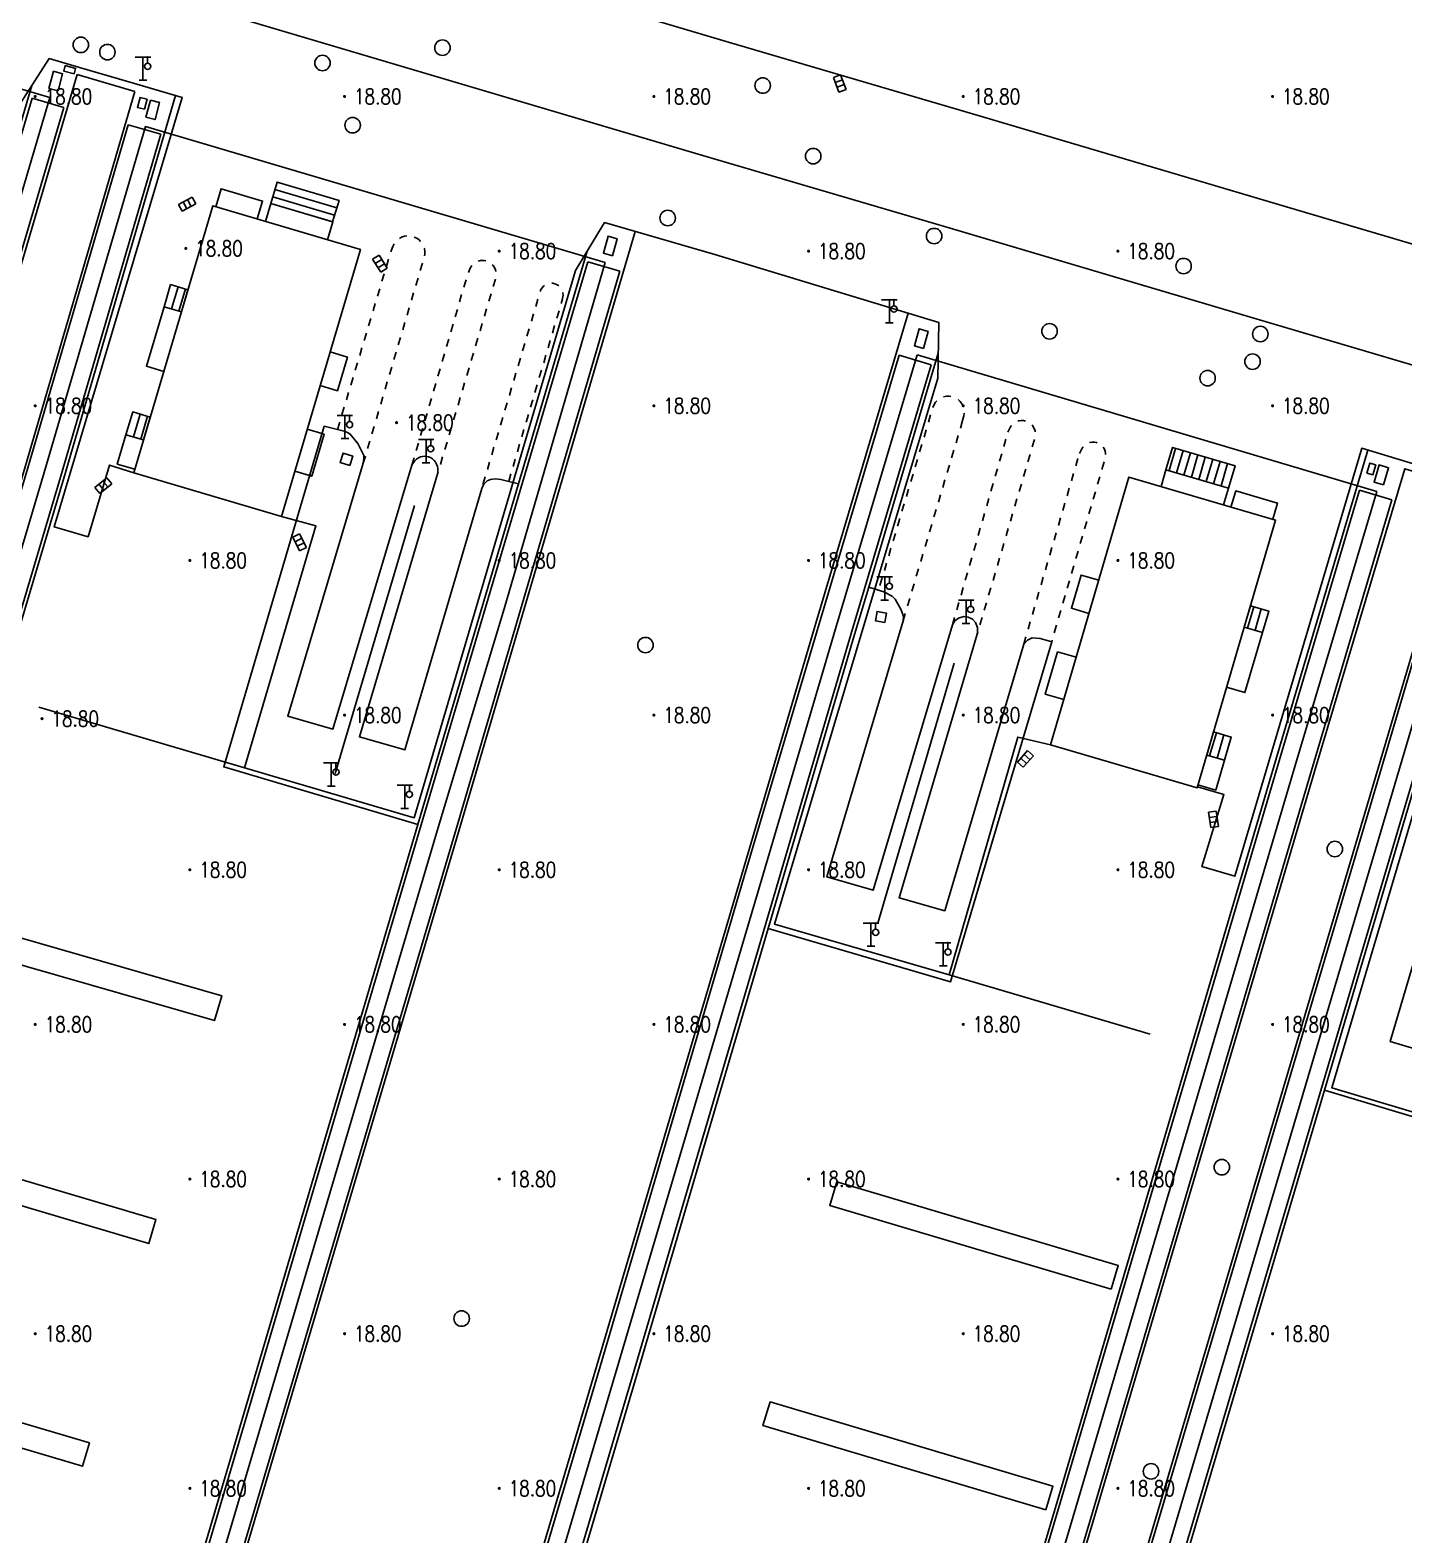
# Model space of a CAD drawing. Extents: x 404846 to 408477, y 3390929 to 3392894.
# Drawn here: x 407141 to 407229.8, y 3391771.4 to 3391868.7 of the extents above; entities that cross this region are included whole.
import ezdxf
from ezdxf.enums import TextEntityAlignment as Align

# ---------------------------------------------------------------- set-up
doc = ezdxf.new("R2010")
doc.units = 0
doc.header["$LTSCALE"] = 0.5
doc.header["$PDSIZE"] = 0.2
doc.linetypes.add('X6', pattern=[2, 1, -1])
doc.layers.get('0').update_dxf_attribs({"linetype": 'CONTINUOUS'})
for name, color, linetype in [('3221', 6, 'CONTINUOUS'), ('DLSS', 4, 'CONTINUOUS'), ('DMTZ', 3, 'CONTINUOUS'), ('FZTZ', 7, 'CONTINUOUS'), ('GCD', 1, 'CONTINUOUS'), ('GXYZ', 2, 'CONTINUOUS'), ('JMD', 6, 'CONTINUOUS'), ('ZBTZ', 3, 'CONTINUOUS')]:
    doc.layers.add(name, color=color, linetype=linetype)
doc.layers.add('ASSIST', color=7, linetype='CONTINUOUS', plot=False)
doc.styles.add('HZ', font='rs.shx', dxfattribs={"width": 0.8, "bigfont": 'hztxt.shx'})
doc.linetypes.add('10422', pattern='A,0.75,[150,AAA.SHX,S=0.5,R=0,X=0,Y=0.5],1.5,[177,AAA.SHX,S=1,R=0,X=0,Y=0.4],0.75', length=3)
doc.linetypes.add('1161', pattern='A,0,[149,AAA.SHX,S=0.15,R=0,X=0,Y=0],-1.6', length=1.6)
doc.linetypes.add('447', pattern='A,8,-1,[148,AAA.SHX,S=1,R=0,X=0,Y=0],-1', length=10)

# ---------------------------------------------------------------- blocks, each defined once
blk = doc.blocks.new('gc063')
for p, q in [((-1, 3), (1, 3)), ((0, 0), (0, 3)), ((0.6, 3), (0.6, 2.2)), ((-0.5, 0), (0.5, 0))]:
    blk.add_line(p, q)
blk.add_circle((0.6, 1.8), 0.4)
blk.add_point((0.6, 3))
blk.add_point((0.6, 3))
blk = doc.blocks.new('GC200')
at = {"linetype": 'Continuous', "const_width": 0.2, "flags": 128}
blk.add_lwpolyline([(-0.1, 0, 1), (0.1, 0, 1)], format="xyb", close=True, dxfattribs=at)
blk = doc.blocks.new('gc188')
blk.add_circle((0, 0), 1)
blk = doc.blocks.new('gc041')
for p, q in [((-1, 0.5), (1, 0.5)), ((-1, -0.5), (-1, 0.5)), ((-0.33, 0.5), (-0.33, -0.5)), ((0.33, 0.5), (0.33, -0.5)), ((1, 0.5), (1, -0.5)), ((1, -0.5), (-1, -0.5))]:
    blk.add_line(p, q)

msp = doc.modelspace()

# ---------------------------------------------------------------- linework, layer by layer
at = {"layer": '3221', "color": 6}
for points in [[(407142.313, 3391864.314, 18.752), (407133.705, 3391835.192, 18.752), (407133.693, 3391835.15, 18.752), (407123.698, 3391801.509, 18.86), (407073.195, 3391631.071, 18.86), (407054.672, 3391568.668, 18.718), (407022.626, 3391460.478, 18.718), (406992.902, 3391469.282, 18.718), (407024.949, 3391577.472, 18.718), (407043.472, 3391639.877, 18.86), (407061.005, 3391699.048, 18.953), (407093.979, 3391810.327, 18.86), (407103.976, 3391843.979, 18.752), (407112.584, 3391873.101, 18.752)], [(407178.212, 3391853.639, 18.787), (407171.667, 3391831.249, 18.858), (407167.481, 3391817.332, 18.902), (407149.102, 3391755.281, 18.812), (407115.978, 3391643.552, 18.94), (407108.319, 3391617.721, 18.757), (407064.714, 3391470.606, 18.887), (407058.547, 3391449.803, 18.628), (407028.826, 3391458.613, 18.628), (407078.598, 3391626.531, 18.757), (407119.379, 3391764.089, 18.916), (407141.946, 3391840.062, 18.527), (407148.483, 3391862.426, 18.787)], [(407198.376, 3391847.674, 19.055), (407193.102, 3391829.952, 18.737), (407188.325, 3391813.791, 18.626), (407178.915, 3391781.952, 18.839), (407138.665, 3391646.224, 19.019), (407130.803, 3391619.712, 18.841), (407078.711, 3391443.893, 18.632), (407108.434, 3391435.086, 18.632), (407160.523, 3391610.898, 18.841), (407208.638, 3391773.145, 18.839), (407222.814, 3391821.109, 19.112), (407228.088, 3391838.831, 19.055)], [(407234.327, 3391837.018, 18.856), (407229.106, 3391819.399, 19.16), (407206.274, 3391742.353, 18.808), (407162.437, 3391594.534, 18.759), (407162.436, 3391594.529, 18.759), (407114.642, 3391433.28, 18.971), (407144.364, 3391424.47, 18.971), (407192.157, 3391585.72, 18.759), (407235.995, 3391733.539, 18.808), (407264.05, 3391828.21, 18.856)]]:
    msp.add_polyline3d(points, close=True, dxfattribs=at)
at = {"layer": 'ASSIST', "linetype": 'Continuous', "flags": 128}
for points, elevation in [([(407156.584, 3391857.459), (407156.994, 3391858.844), (407160.998, 3391857.659), (407160.588, 3391856.275), (407156.584, 3391857.459)], 19.12), ([(407150.81, 3391850.452), (407149.69, 3391850.783), (407150.113, 3391852.213), (407151.233, 3391851.882), (407150.81, 3391850.452)], 19.214), ([(407148.359, 3391842.169), (407147.227, 3391842.504), (407147.665, 3391843.985), (407148.798, 3391843.65), (407148.359, 3391842.169)], 19.404), ([(407214.464, 3391840.243), (407218.504, 3391839.058), (407218.927, 3391840.498), (407214.886, 3391841.684), (407214.464, 3391840.243)], 18.865), ([(407219.523, 3391830.065), (407220.701, 3391829.719), (407221.106, 3391831.099), (407219.928, 3391831.444), (407219.523, 3391830.065)], 18.816), ([(407217.097, 3391821.796), (407218.243, 3391821.46), (407218.682, 3391822.954), (407217.535, 3391823.29), (407217.097, 3391821.796)], 19.298)]:
    msp.add_lwpolyline(points, close=True, dxfattribs=dict(at, elevation=elevation))
at = {"layer": 'DLSS', "linetype": 'Continuous', "const_width": 0.1, "flags": 128}
for points, elevation in [([(407367.089, 3391804.176), (407354.301, 3391811.716), (407344.136, 3391817.588), (407340.747, 3391819.428), (407337.252, 3391821.061), (407334.643, 3391822.202), (407330.95, 3391823.767), (407325.093, 3391826.137), (407319.888, 3391828.064), (407315.037, 3391829.644), (407306.957, 3391832.042), (407301.956, 3391833.518), (407293.282, 3391836.082), (407272.867, 3391842.283), (407249.473, 3391849.194), (407222.474, 3391857.176), (407202.576, 3391863.073), (407186.48, 3391867.8), (407042.76, 3391910.38)], 18.761), ([(407361.001, 3391798.68), (407350.4, 3391805.035), (407340.366, 3391810.949), (407337.132, 3391812.735), (407334.102, 3391814.2), (407331.677, 3391815.276), (407328.051, 3391816.85), (407322.384, 3391819.143), (407317.423, 3391820.979), (407312.808, 3391822.482), (407304.829, 3391824.85), (407299.831, 3391826.325), (407291.129, 3391828.898), (407270.715, 3391835.098), (407247.347, 3391842.002), (407220.345, 3391849.984), (407200.454, 3391855.88), (407184.358, 3391860.607), (407040.63, 3391903.189)], 18.764)]:
    msp.add_lwpolyline(points, dxfattribs=dict(at, elevation=elevation))
at = {"layer": 'DLSS', "linetype": 'X6', "flags": 128}
for points, elevation in [([(407164.363, 3391854.394), (407164.475, 3391854.685), (407164.558, 3391854.853), (407164.67, 3391855.004), (407164.806, 3391855.133), (407165.046, 3391855.278), (407165.224, 3391855.337), (407165.409, 3391855.365), (407165.597, 3391855.36), (407165.78, 3391855.323), (407166.037, 3391855.209), (407166.188, 3391855.098), (407166.317, 3391854.962), (407166.42, 3391854.806), (407166.521, 3391854.544), (407166.549, 3391854.358), (407166.544, 3391854.171), (407166.507, 3391853.987), (407166.462, 3391853.837), (407162.569, 3391840.667)], 18.8), ([(407160.903, 3391842.847), (407164.363, 3391854.394)], 18.8), ([(407165.713, 3391840.529), (407169.15, 3391852.331), (407169.476, 3391853.285), (407169.606, 3391853.478), (407169.719, 3391853.584), (407169.848, 3391853.67), (407169.991, 3391853.732), (407170.142, 3391853.768), (407170.374, 3391853.772), (407170.526, 3391853.741), (407170.671, 3391853.684), (407170.803, 3391853.603), (407170.97, 3391853.442), (407171.056, 3391853.312), (407171.118, 3391853.17), (407171.154, 3391853.019), (407171.158, 3391852.787), (407171.127, 3391852.634), (407167.331, 3391839.826)], 18.861), ([(407175.426, 3391851.212), (407175.481, 3391851.528), (407175.474, 3391851.66), (407175.444, 3391851.788), (407175.392, 3391851.908), (407175.278, 3391852.068), (407175.18, 3391852.156), (407175.068, 3391852.225), (407174.947, 3391852.274), (407174.818, 3391852.301), (407174.621, 3391852.299), (407174.493, 3391852.27), (407174.316, 3391852.185), (407174.213, 3391852.104), (407174.125, 3391852.006), (407174.055, 3391851.894), (407174.006, 3391851.772), (407170.227, 3391839.04)], 18.901), ([(407171.968, 3391839.491), (407175.426, 3391851.212)], 18.922), ([(407201.317, 3391843.419), (407201.39, 3391843.726), (407201.417, 3391843.905), (407201.412, 3391844.085), (407201.375, 3391844.262), (407201.309, 3391844.43), (407201.158, 3391844.654), (407201.027, 3391844.778), (407200.876, 3391844.877), (407200.71, 3391844.949), (407200.445, 3391845), (407200.264, 3391844.996), (407200.087, 3391844.959), (407199.92, 3391844.893), (407199.696, 3391844.742), (407199.571, 3391844.61), (407199.472, 3391844.46), (407199.39, 3391844.262), (407195.879, 3391832.46)], 18.685), ([(407197.467, 3391830.478), (407201.317, 3391843.419)], 18.685), ([(407204.246, 3391842.665), (407204.409, 3391843.008), (407204.499, 3391843.13), (407204.609, 3391843.235), (407204.735, 3391843.319), (407204.948, 3391843.401), (407205.098, 3391843.424), (407205.25, 3391843.42), (407205.471, 3391843.366), (407205.607, 3391843.298), (407205.729, 3391843.208), (407205.834, 3391843.098), (407205.952, 3391842.904), (407206, 3391842.76), (407206.023, 3391842.609), (407206.019, 3391842.458), (407205.99, 3391842.309), (407202.259, 3391829.601)], 18.685), ([(407200.658, 3391830.217), (407204.246, 3391842.665)], 18.685), ([(407208.865, 3391841.287), (407209.045, 3391841.638), (407209.129, 3391841.753), (407209.233, 3391841.852), (407209.352, 3391841.931), (407209.482, 3391841.989), (407209.692, 3391842.031), (407209.835, 3391842.028), (407209.975, 3391842), (407210.108, 3391841.948), (407210.231, 3391841.874), (407210.385, 3391841.726), (407210.465, 3391841.607), (407210.522, 3391841.476), (407210.564, 3391841.266), (407210.561, 3391841.123), (407210.533, 3391840.983), (407207.076, 3391829.123)], 18.797), ([(407205.272, 3391828.966), (407208.865, 3391841.287)], 18.818)]:
    msp.add_lwpolyline(points, dxfattribs=dict(at, elevation=elevation))
at = {"layer": 'DMTZ', "linetype": '10422', "flags": 128}
for points, elevation in [([(407160.04, 3391843.051), (407161.337, 3391842.745), (407161.556, 3391842.66), (407161.728, 3391842.553), (407162.21, 3391841.929), (407162.602, 3391841.157), (407162.608, 3391840.943), (407162.569, 3391840.667), (407157.681, 3391824.315), (407160.601, 3391823.469), (407165.713, 3391840.529), (407165.809, 3391840.707), (407165.897, 3391840.826), (407166.004, 3391840.928), (407166.128, 3391841.009), (407166.263, 3391841.068), (407166.407, 3391841.103), (407166.555, 3391841.112), (407166.774, 3391841.078), (407166.911, 3391841.024), (407167.038, 3391840.947), (407167.149, 3391840.849), (407167.241, 3391840.733), (407167.312, 3391840.603), (407167.359, 3391840.463), (407167.381, 3391840.316), (407167.384, 3391840.089), (407167.331, 3391839.826), (407162.314, 3391822.972), (407165.25, 3391822.122), (407170.227, 3391839.04), (407170.361, 3391839.303), (407170.583, 3391839.515), (407170.79, 3391839.611), (407171.102, 3391839.663), (407171.47, 3391839.619), (407171.968, 3391839.491), (407172.6, 3391839.328), (407166.089, 3391817.306), (407153.544, 3391821.022), (407160.04, 3391843.051)], 19.081), ([(407195.242, 3391832.65), (407195.879, 3391832.46), (407196.232, 3391832.355), (407196.758, 3391832.076), (407196.959, 3391831.866), (407197.333, 3391831.178), (407197.487, 3391830.75), (407197.467, 3391830.478), (407192.544, 3391813.915), (407195.536, 3391813.056), (407200.658, 3391830.217), (407200.811, 3391830.467), (407201.04, 3391830.65), (407201.391, 3391830.751), (407201.682, 3391830.718), (407201.944, 3391830.588), (407202.146, 3391830.376), (407202.277, 3391830.035), (407202.286, 3391829.793), (407202.259, 3391829.601), (407197.209, 3391812.555), (407200.156, 3391811.722), (407205.272, 3391828.966), (407205.507, 3391829.221), (407205.809, 3391829.376), (407206.331, 3391829.329), (407207.076, 3391829.123), (407200.542, 3391807.128), (407188.742, 3391810.579), (407194.33, 3391829.587), (407195.242, 3391832.65)], 18.938)]:
    msp.add_lwpolyline(points, close=True, dxfattribs=dict(at, elevation=elevation))
for points, elevation in [([(407251.913, 3391791.961), (407224.715, 3391800.133), (407230.317, 3391819.04), (407230.965, 3391821.223)], 19.101), ([(407230.965, 3391821.223), (407232.422, 3391820.811), (407232.87, 3391820.539), (407233.432, 3391819.711), (407233.612, 3391819.336), (407233.611, 3391818.994), (407228.963, 3391803.268), (407231.928, 3391802.383), (407236.67, 3391818.528), (407236.918, 3391818.94), (407237.268, 3391819.158), (407237.594, 3391819.212), (407237.996, 3391819.118), (407238.265, 3391818.926), (407238.483, 3391818.576), (407238.521, 3391818.084), (407238.157, 3391816.768), (407233.756, 3391801.838), (407236.727, 3391800.951), (407241.517, 3391817.184), (407241.689, 3391817.465), (407242.02, 3391817.706), (407242.339, 3391817.783), (407242.665, 3391817.746), (407242.96, 3391817.6), (407243.229, 3391817.291), (407243.333, 3391816.98), (407243.325, 3391816.652), (407238.542, 3391800.409), (407241.531, 3391799.517), (407246.301, 3391815.746), (407246.442, 3391816.003), (407246.617, 3391816.212), (407246.902, 3391816.338), (407247.392, 3391816.369), (407247.89, 3391816.093), (407248.14, 3391815.582), (407248.132, 3391815.253), (407243.34, 3391798.977), (407246.284, 3391798.115), (407251.092, 3391814.333), (407251.267, 3391814.618), (407251.528, 3391814.826), (407251.928, 3391814.941), (407252.26, 3391814.903), (407252.624, 3391814.702), (407252.832, 3391814.44), (407252.938, 3391814.124), (407252.975, 3391813.822), (407252.917, 3391813.544), (407248.132, 3391797.547), (407251.097, 3391796.662), (407255.837, 3391812.755), (407255.953, 3391813.033), (407256.016, 3391813.136), (407256.184, 3391813.282), (407256.51, 3391813.439), (407256.784, 3391813.483), (407256.985, 3391813.465), (407257.553, 3391813.324), (407258.186, 3391813.13), (407251.913, 3391791.961)], 19.23)]:
    msp.add_lwpolyline(points, dxfattribs=dict(at, elevation=elevation))
at = {"layer": 'FZTZ', "linetype": 'Continuous', "flags": 128}
for points, elevation in [([(407143.866, 3391865.832), (407143.201, 3391866.015), (407143.301, 3391866.379), (407143.967, 3391866.196), (407143.866, 3391865.832)], 19.406), ([(407142.542, 3391866.006), (407143.129, 3391865.847), (407142.832, 3391864.746), (407142.245, 3391864.904), (407142.542, 3391866.006)], 19.187), ([(407148.414, 3391863.548), (407147.963, 3391863.67), (407148.138, 3391864.318), (407148.589, 3391864.196), (407148.414, 3391863.548)], 19.736), ([(407148.815, 3391864.142), (407149.402, 3391863.984), (407149.105, 3391862.882), (407148.518, 3391863.041), (407148.815, 3391864.142)], 19.187), ([(407178.671, 3391854.084), (407178.088, 3391854.248), (407178.396, 3391855.347), (407178.979, 3391855.183), (407178.671, 3391854.084)], 19.974), ([(407198.781, 3391848.092), (407198.197, 3391848.256), (407198.505, 3391849.355), (407199.089, 3391849.192), (407198.781, 3391848.092)], 20.15), ([(407161.704, 3391840.522), (407161.073, 3391840.715), (407161.259, 3391841.323), (407161.89, 3391841.13), (407161.704, 3391840.522)], 20.94), ([(407227.458, 3391840.028), (407227.646, 3391840.668), (407228.026, 3391840.557), (407227.838, 3391839.916), (407227.458, 3391840.028)], 20.123), ([(407228.534, 3391839.258), (407227.917, 3391839.437), (407228.24, 3391840.554), (407228.858, 3391840.375), (407228.534, 3391839.258)], 20.123), ([(407196.284, 3391830.373), (407195.677, 3391830.479), (407195.781, 3391831.08), (407196.388, 3391830.974), (407196.284, 3391830.373)], 21.06), ([(407135.158, 3391811.474), (407153.414, 3391806.226), (407152.953, 3391804.623), (407134.697, 3391809.871), (407135.158, 3391811.474)], 27.134), ([(407130.911, 3391797.18), (407149.163, 3391791.772), (407148.699, 3391790.205), (407130.447, 3391795.613), (407130.911, 3391797.18)], 27.134), ([(407210.919, 3391787.263), (407192.725, 3391792.67), (407193.179, 3391794.197), (407211.373, 3391788.789), (407210.919, 3391787.263)], 27.314), ([(407126.607, 3391782.719), (407144.859, 3391777.313), (407144.415, 3391775.812), (407126.162, 3391781.218), (407126.607, 3391782.719)], 27.134), ([(407206.697, 3391772.994), (407188.409, 3391778.451), (407188.863, 3391779.972), (407207.151, 3391774.514), (407206.697, 3391772.994)], 27.13)]:
    msp.add_lwpolyline(points, close=True, dxfattribs=dict(at, elevation=elevation))
at = {"layer": 'JMD', "linetype": 'Continuous'}
for p, q in [((407156.584, 3391857.459), (407156.994, 3391858.844)), ((407156.852, 3391858.365), (407160.856, 3391857.18)), ((407156.994, 3391858.844), (407160.998, 3391857.659)), ((407156.71, 3391857.885), (407160.714, 3391856.701)), ((407160.998, 3391857.659), (407160.588, 3391856.275)), ((407149.69, 3391850.783), (407150.113, 3391852.213)), ((407150.113, 3391852.213), (407151.233, 3391851.882)), ((407150.169, 3391850.641), (407150.592, 3391852.071)), ((407150.649, 3391850.5), (407151.072, 3391851.93)), ((407150.81, 3391850.452), (407149.69, 3391850.783)), ((407147.227, 3391842.504), (407147.665, 3391843.985)), ((407147.665, 3391843.985), (407148.798, 3391843.65)), ((407147.706, 3391842.362), (407148.145, 3391843.843)), ((407148.186, 3391842.22), (407148.625, 3391843.701)), ((407148.359, 3391842.169), (407147.227, 3391842.504)), ((407214.666, 3391840.184), (407215.088, 3391841.625)), ((407218.927, 3391840.498), (407214.886, 3391841.684)), ((407215.145, 3391840.043), (407215.568, 3391841.484)), ((407215.625, 3391839.902), (407216.048, 3391841.343)), ((407216.105, 3391839.762), (407216.527, 3391841.202)), ((407216.585, 3391839.621), (407217.007, 3391841.061)), ((407217.065, 3391839.48), (407217.487, 3391840.921)), ((407217.544, 3391839.339), (407217.967, 3391840.78)), ((407214.464, 3391840.243), (407218.504, 3391839.058)), ((407218.024, 3391839.199), (407218.447, 3391840.639)), ((407218.504, 3391839.058), (407218.927, 3391840.498)), ((407219.742, 3391830.001), (407220.147, 3391831.38)), ((407221.106, 3391831.099), (407219.928, 3391831.444)), ((407220.221, 3391829.86), (407220.626, 3391831.239)), ((407220.701, 3391829.719), (407221.106, 3391831.099)), ((407219.523, 3391830.065), (407220.701, 3391829.719)), ((407217.283, 3391821.741), (407217.722, 3391823.235)), ((407218.682, 3391822.954), (407217.535, 3391823.29)), ((407217.763, 3391821.601), (407218.202, 3391823.095)), ((407218.243, 3391821.46), (407218.682, 3391822.954)), ((407217.097, 3391821.796), (407218.243, 3391821.46))]:
    msp.add_line(p, q, dxfattribs=at)
at = {"layer": 'JMD', "linetype": '447', "flags": 128}
for points, elevation in [([(407147.733, 3391840.053), (407146.155, 3391840.547), (407144.78, 3391835.907), (407142.587, 3391836.545), (407150.857, 3391864.316), (407147.929, 3391865.173), (407144.216, 3391866.26), (407142.259, 3391866.833), (407140.407, 3391863.946), (407129.908, 3391828.381), (407103.345, 3391836.267), (407113.794, 3391871.64), (407113.923, 3391875.228), (407108.739, 3391876.704), (407106.935, 3391873.89), (407096.369, 3391838.382), (407069.835, 3391846.237), (407080.272, 3391881.548), (407080.361, 3391885.164), (407072.774, 3391887.41), (407070.919, 3391884.314), (407060.468, 3391849.028)], 20.567), ([(407206.992, 3391822.447), (407204.877, 3391822.955), (407200.436, 3391807.574), (407189.159, 3391810.851), (407199.724, 3391846.16), (407199.77, 3391849.773), (407185.288, 3391854.157), (407178.17, 3391856.224), (407176.292, 3391853.132)], 20.766), ([(407176.292, 3391853.132), (407165.849, 3391817.745), (407141.597, 3391824.898)], 20.493), ([(407269.19, 3391829.203), (407263.976, 3391830.71), (407262.038, 3391827.67), (407251.612, 3391792.379), (407225.197, 3391800.274), (407235.599, 3391835.384), (407235.701, 3391839.054), (407233.719, 3391839.65), (407230.035, 3391840.756), (407227.124, 3391841.631), (407218.91, 3391813.953), (407216.789, 3391814.584), (407218.214, 3391819.234), (407216.495, 3391819.744)], 20.921), ([(407160.742, 3391820.599), (407165.879, 3391837.924)], 20.509), ([(407157.279, 3391837.229), (407159.501, 3391836.606), (407154.891, 3391820.977)], 20.398), ([(407195.829, 3391810.935), (407200.775, 3391827.733)], 20.837), ([(407200.436, 3391807.574), (407213.431, 3391803.743)], 20.998)]:
    msp.add_lwpolyline(points, dxfattribs=dict(at, elevation=elevation))
at = {"layer": 'JMD', "linetype": 'Continuous', "flags": 128}
for points, elevation in [([(407155.714, 3391856.458), (407156.056, 3391857.615), (407153.379, 3391858.407), (407153.037, 3391857.25)], 22.461), ([(407160.254, 3391855.114), (407160.596, 3391856.272), (407156.584, 3391857.459), (407156.242, 3391856.301)], 22.387), ([(407149.672, 3391846.604), (407148.552, 3391846.935), (407149.69, 3391850.783), (407150.81, 3391850.452)], 22.577), ([(407160.425, 3391847.862), (407161.542, 3391847.531), (407160.898, 3391845.355), (407159.781, 3391845.685)], 22.833), ([(407158.944, 3391842.857), (407160.035, 3391842.534), (407159.236, 3391839.833), (407158.145, 3391840.156)], 23.131), ([(407147.797, 3391840.27), (407146.665, 3391840.605), (407147.227, 3391842.504), (407148.359, 3391842.169)], 22.577), ([(407218.186, 3391837.972), (407218.504, 3391839.058), (407214.464, 3391840.243), (407214.145, 3391839.158)], 22.851), ([(407221.366, 3391837.04), (407221.672, 3391838.083), (407218.972, 3391838.875), (407218.666, 3391837.832)], 23.321), ([(407210.115, 3391833.094), (407208.979, 3391833.427), (407208.349, 3391831.283), (407209.486, 3391830.949)], 22.914), ([(407219.523, 3391830.065), (407220.701, 3391829.719), (407219.562, 3391825.838), (407218.384, 3391826.183)], 23.094), ([(407207.852, 3391825.379), (407206.656, 3391825.73), (407207.459, 3391828.466), (407208.655, 3391828.115)], 23.275), ([(407217.097, 3391821.796), (407218.243, 3391821.46), (407217.677, 3391819.53), (407216.531, 3391819.866)], 23.275)]:
    msp.add_lwpolyline(points, dxfattribs=dict(at, elevation=elevation))
for points, elevation in [([(407147.733, 3391840.053), (407152.839, 3391857.308), (407162.384, 3391854.484), (407157.279, 3391837.229), (407147.733, 3391840.053)], 25.06), ([(407206.992, 3391822.447), (407212.072, 3391839.766), (407221.553, 3391836.985), (407216.472, 3391819.665), (407206.992, 3391822.447)], 24.842)]:
    msp.add_lwpolyline(points, close=True, dxfattribs=dict(at, elevation=elevation))
at = {"layer": 'ZBTZ', "linetype": '1161', "flags": 128}
for points, elevation in [([(407144.077, 3391865.79), (407134.926, 3391834.83), (407134.913, 3391834.788), (407124.919, 3391801.147), (407074.416, 3391630.709), (407055.893, 3391568.306), (407023.847, 3391460.116)], 18.773), ([(407141.143, 3391865.093), (407136.5, 3391849.385)], 18.752), ([(407147.789, 3391864.693), (407144.077, 3391865.79)], 18.781), ([(407141.152, 3391864.272), (407132.649, 3391835.504), (407132.637, 3391835.464), (407122.643, 3391801.822), (407072.139, 3391631.384), (407053.616, 3391568.981), (407021.653, 3391461.071)], 18.773), ([(407147.789, 3391864.693), (407140.705, 3391840.43), (407118.131, 3391764.458), (407077.35, 3391626.901), (407027.578, 3391458.983)], 18.753), ([(407150.433, 3391864.44), (407143.2, 3391839.69), (407120.632, 3391763.717), (407079.85, 3391626.16), (407030.078, 3391458.242)], 18.749), ([(407143.218, 3391863.661), (407141.152, 3391864.272)], 18.752), ([(407143.218, 3391863.661), (407134.714, 3391834.893), (407134.702, 3391834.851), (407124.708, 3391801.21), (407074.204, 3391630.772), (407055.682, 3391568.369), (407023.718, 3391460.459)], 18.773), ([(407147.367, 3391862.553), (407140.891, 3391840.375), (407118.318, 3391764.403), (407077.536, 3391626.846), (407027.86, 3391459.25)], 18.748), ([(407149.476, 3391861.937), (407147.367, 3391862.553)], 18.784), ([(407149.476, 3391861.937), (407142.992, 3391839.752), (407120.424, 3391763.779), (407079.642, 3391626.221), (407029.966, 3391458.626)], 18.748), ([(407077.444, 3391444.226), (407075.919, 3391439.014), (407058.259, 3391444.236), (407059.8, 3391449.434), (407066.001, 3391470.224), (407109.607, 3391617.34), (407117.265, 3391643.17), (407150.39, 3391754.899), (407168.769, 3391816.951), (407180.147, 3391855.65)], 18.756), ([(407172.6, 3391839.328), (407177.05, 3391854.381)], 18.832), ([(407177.078, 3391853.692), (407166.412, 3391817.641), (407148.098, 3391755.578), (407114.974, 3391643.85), (407107.316, 3391618.019), (407063.71, 3391470.904), (407057.581, 3391450.417)], 18.817), ([(407179.154, 3391853.082), (407177.078, 3391853.692)], 18.768), ([(407179.154, 3391853.082), (407168.563, 3391817.012), (407150.183, 3391754.96), (407117.059, 3391643.232), (407109.401, 3391617.401), (407065.795, 3391470.286), (407059.682, 3391449.788)], 18.811), ([(407077.444, 3391444.226), (407129.562, 3391620.079), (407137.424, 3391646.591), (407177.674, 3391782.32), (407187.01, 3391814.013), (407191.826, 3391830.332), (407197.79, 3391850.373)], 18.834), ([(407077.749, 3391444.441), (407129.768, 3391620.018), (407137.631, 3391646.53), (407177.88, 3391782.259), (407187.195, 3391813.936), (407192.034, 3391830.27), (407197.207, 3391847.651)], 18.828), ([(407195.242, 3391832.65), (407199.745, 3391847.778)], 18.929), ([(407199.293, 3391847.03), (407197.207, 3391847.651)], 19.049), ([(407079.846, 3391443.82), (407131.865, 3391619.397), (407139.727, 3391645.908), (407179.977, 3391781.637), (407189.202, 3391812.952), (407194.12, 3391829.649), (407199.293, 3391847.03)], 18.828), ([(407107.112, 3391435.443), (407159.311, 3391611.257), (407207.425, 3391773.505), (407221.555, 3391821.484), (407227.516, 3391841.513)], 18.922), ([(407107.389, 3391435.649), (407159.503, 3391611.201), (407207.617, 3391773.448), (407221.773, 3391821.419), (407226.981, 3391838.919)], 18.916), ([(407229.069, 3391838.297), (407226.981, 3391838.919)], 19.074), ([(407109.538, 3391435.012), (407161.596, 3391610.58), (407209.71, 3391772.827), (407223.861, 3391820.798), (407229.069, 3391838.297)], 18.906), ([(407166.089, 3391817.306), (407147.885, 3391755.642), (407114.761, 3391643.913), (407107.103, 3391618.082), (407063.497, 3391470.967), (407057.292, 3391450.191)], 18.831), ([(407079.967, 3391443.534), (407132.096, 3391619.328), (407139.958, 3391645.84), (407180.208, 3391781.569), (407188.742, 3391810.579)], 18.804), ([(407115.861, 3391432.918), (407163.655, 3391594.168), (407163.657, 3391594.172), (407207.489, 3391741.993), (407224.715, 3391800.133)], 18.837)]:
    msp.add_lwpolyline(points, dxfattribs=dict(at, elevation=elevation))
at = {"layer": 'ZBTZ', "linetype": '1161', "elevation": 18.88, "flags": 128}
for points in [[(407112.812, 3391431.744), (407161.213, 3391594.892), (407161.214, 3391594.896), (407204.998, 3391742.731), (407227.832, 3391819.777), (407233.588, 3391839.208), (407229.901, 3391840.306), (407224.076, 3391820.734), (407209.902, 3391772.771), (407161.788, 3391610.523), (407109.08, 3391432.855), (407112.812, 3391431.744)], [(407115.741, 3391433.215), (407113.682, 3391433.825), (407161.405, 3391594.835), (407161.406, 3391594.839), (407205.188, 3391742.675), (407228.022, 3391819.72), (407233.146, 3391837.019), (407235.232, 3391836.401), (407230.105, 3391819.103), (407207.274, 3391742.057), (407163.465, 3391594.229), (407163.463, 3391594.225), (407115.741, 3391433.215)]]:
    msp.add_lwpolyline(points, close=True, dxfattribs=at)

# ---------------------------------------------------------------- block references
at = {"layer": 'DLSS', "linetype": 'Continuous', "xscale": 0.5, "yscale": 0.5}
for p in [(407148.323, 3391865.427, 18.501), (407196.579, 3391849.739, 19.089), (407161.381, 3391842.259, 19.175), (407166.627, 3391840.699, 19.076), (407196.28, 3391831.812, 19.337), (407201.542, 3391830.307, 19.283), (407160.502, 3391819.791, 19.114), (407165.251, 3391818.347, 19.114), (407195.39, 3391809.428, 19.21), (407200.064, 3391808.162, 19.308)]:
    msp.add_blockref('gc063', p, dxfattribs=at)
at = {"layer": 'GCD', "linetype": 'Continuous'}
ref = msp.add_blockref('GC200', (407141.358, 3391864.379, 18.8), dxfattribs=dict(at, xscale=0.5, yscale=0.5, zscale=0.5))
ref.add_attrib('height', '18.80', dxfattribs={"linetype": 'Continuous', "height": 1, "style": 'HZ', "width": 0.8}).set_placement((407141.958, 3391864.379, 18.8), align=Align.MIDDLE_LEFT)
ref = msp.add_blockref('GC200', (407161.358, 3391864.379, 18.8), dxfattribs=dict(at, xscale=0.5, yscale=0.5, zscale=0.5))
ref.add_attrib('height', '18.80', dxfattribs={"linetype": 'Continuous', "height": 1, "style": 'HZ', "width": 0.8}).set_placement((407161.958, 3391864.379, 18.8), align=Align.MIDDLE_LEFT)
ref = msp.add_blockref('GC200', (407181.358, 3391864.379, 18.8), dxfattribs=dict(at, xscale=0.5, yscale=0.5, zscale=0.5))
ref.add_attrib('height', '18.80', dxfattribs={"linetype": 'Continuous', "height": 1, "style": 'HZ', "width": 0.8}).set_placement((407181.958, 3391864.379, 18.8), align=Align.MIDDLE_LEFT)
ref = msp.add_blockref('GC200', (407201.358, 3391864.379, 18.8), dxfattribs=dict(at, xscale=0.5, yscale=0.5, zscale=0.5))
ref.add_attrib('height', '18.80', dxfattribs={"linetype": 'Continuous', "height": 1, "style": 'HZ', "width": 0.8}).set_placement((407201.958, 3391864.379, 18.8), align=Align.MIDDLE_LEFT)
ref = msp.add_blockref('GC200', (407221.358, 3391864.379, 18.8), dxfattribs=dict(at, xscale=0.5, yscale=0.5, zscale=0.5))
ref.add_attrib('height', '18.80', dxfattribs={"linetype": 'Continuous', "height": 1, "style": 'HZ', "width": 0.8}).set_placement((407221.958, 3391864.379, 18.8), align=Align.MIDDLE_LEFT)
ref = msp.add_blockref('GC200', (407151.093, 3391854.556, 18.8), dxfattribs=dict(at, xscale=0.5, yscale=0.5, zscale=0.5))
ref.add_attrib('height', '18.80', dxfattribs={"linetype": 'Continuous', "height": 1, "style": 'HZ', "width": 0.8}).set_placement((407151.693, 3391854.556, 18.8), align=Align.MIDDLE_LEFT)
ref = msp.add_blockref('GC200', (407171.358, 3391854.379, 18.8), dxfattribs=dict(at, xscale=0.5, yscale=0.5, zscale=0.5))
ref.add_attrib('height', '18.80', dxfattribs={"linetype": 'Continuous', "height": 1, "style": 'HZ', "width": 0.8}).set_placement((407171.958, 3391854.379, 18.8), align=Align.MIDDLE_LEFT)
ref = msp.add_blockref('GC200', (407191.358, 3391854.379, 18.8), dxfattribs=dict(at, xscale=0.5, yscale=0.5, zscale=0.5))
ref.add_attrib('height', '18.80', dxfattribs={"linetype": 'Continuous', "height": 1, "style": 'HZ', "width": 0.8}).set_placement((407191.958, 3391854.379, 18.8), align=Align.MIDDLE_LEFT)
ref = msp.add_blockref('GC200', (407211.358, 3391854.379, 18.8), dxfattribs=dict(at, xscale=0.5, yscale=0.5, zscale=0.5))
ref.add_attrib('height', '18.80', dxfattribs={"linetype": 'Continuous', "height": 1, "style": 'HZ', "width": 0.8}).set_placement((407211.958, 3391854.379, 18.8), align=Align.MIDDLE_LEFT)
ref = msp.add_blockref('GC200', (407141.358, 3391844.379, 18.8), dxfattribs=dict(at, xscale=0.5, yscale=0.5, zscale=0.5))
ref.add_attrib('height', '18.80', dxfattribs={"linetype": 'Continuous', "height": 1, "style": 'HZ', "width": 0.8}).set_placement((407141.958, 3391844.379, 18.8), align=Align.MIDDLE_LEFT)
ref = msp.add_blockref('GC200', (407181.358, 3391844.379, 18.8), dxfattribs=dict(at, xscale=0.5, yscale=0.5, zscale=0.5))
ref.add_attrib('height', '18.80', dxfattribs={"linetype": 'Continuous', "height": 1, "style": 'HZ', "width": 0.8}).set_placement((407181.958, 3391844.379, 18.8), align=Align.MIDDLE_LEFT)
ref = msp.add_blockref('GC200', (407201.358, 3391844.379, 18.8), dxfattribs=dict(at, xscale=0.5, yscale=0.5, zscale=0.5))
ref.add_attrib('height', '18.80', dxfattribs={"linetype": 'Continuous', "height": 1, "style": 'HZ', "width": 0.8}).set_placement((407201.958, 3391844.379, 18.8), align=Align.MIDDLE_LEFT)
ref = msp.add_blockref('GC200', (407221.358, 3391844.379, 18.8), dxfattribs=dict(at, xscale=0.5, yscale=0.5, zscale=0.5))
ref.add_attrib('height', '18.80', dxfattribs={"linetype": 'Continuous', "height": 1, "style": 'HZ', "width": 0.8}).set_placement((407221.958, 3391844.379, 18.8), align=Align.MIDDLE_LEFT)
ref = msp.add_blockref('GC200', (407164.723, 3391843.288, 18.8), dxfattribs=dict(at, xscale=0.5, yscale=0.5, zscale=0.5))
ref.add_attrib('height', '18.80', dxfattribs={"linetype": 'Continuous', "height": 1, "style": 'HZ', "width": 0.8}).set_placement((407165.323, 3391843.288, 18.8), align=Align.MIDDLE_LEFT)
ref = msp.add_blockref('GC200', (407151.358, 3391834.379, 18.8), dxfattribs=dict(at, xscale=0.5, yscale=0.5, zscale=0.5))
ref.add_attrib('height', '18.80', dxfattribs={"linetype": 'Continuous', "height": 1, "style": 'HZ', "width": 0.8}).set_placement((407151.958, 3391834.379, 18.8), align=Align.MIDDLE_LEFT)
ref = msp.add_blockref('GC200', (407171.358, 3391834.379, 18.8), dxfattribs=dict(at, xscale=0.5, yscale=0.5, zscale=0.5))
ref.add_attrib('height', '18.80', dxfattribs={"linetype": 'Continuous', "height": 1, "style": 'HZ', "width": 0.8}).set_placement((407171.958, 3391834.379, 18.8), align=Align.MIDDLE_LEFT)
ref = msp.add_blockref('GC200', (407191.358, 3391834.379, 18.8), dxfattribs=dict(at, xscale=0.5, yscale=0.5, zscale=0.5))
ref.add_attrib('height', '18.80', dxfattribs={"linetype": 'Continuous', "height": 1, "style": 'HZ', "width": 0.8}).set_placement((407191.958, 3391834.379, 18.8), align=Align.MIDDLE_LEFT)
ref = msp.add_blockref('GC200', (407211.358, 3391834.379, 18.8), dxfattribs=dict(at, xscale=0.5, yscale=0.5, zscale=0.5))
ref.add_attrib('height', '18.80', dxfattribs={"linetype": 'Continuous', "height": 1, "style": 'HZ', "width": 0.8}).set_placement((407211.958, 3391834.379, 18.8), align=Align.MIDDLE_LEFT)
ref = msp.add_blockref('GC200', (407141.797, 3391824.145, 18.8), dxfattribs=dict(at, xscale=0.5, yscale=0.5, zscale=0.5))
ref.add_attrib('height', '18.80', dxfattribs={"linetype": 'Continuous', "height": 1, "style": 'HZ', "width": 0.8}).set_placement((407142.397, 3391824.145, 18.8), align=Align.MIDDLE_LEFT)
ref = msp.add_blockref('GC200', (407161.358, 3391824.379, 18.8), dxfattribs=dict(at, xscale=0.5, yscale=0.5, zscale=0.5))
ref.add_attrib('height', '18.80', dxfattribs={"linetype": 'Continuous', "height": 1, "style": 'HZ', "width": 0.8}).set_placement((407161.958, 3391824.379, 18.8), align=Align.MIDDLE_LEFT)
ref = msp.add_blockref('GC200', (407181.358, 3391824.379, 18.8), dxfattribs=dict(at, xscale=0.5, yscale=0.5, zscale=0.5))
ref.add_attrib('height', '18.80', dxfattribs={"linetype": 'Continuous', "height": 1, "style": 'HZ', "width": 0.8}).set_placement((407181.958, 3391824.379, 18.8), align=Align.MIDDLE_LEFT)
ref = msp.add_blockref('GC200', (407201.358, 3391824.379, 18.8), dxfattribs=dict(at, xscale=0.5, yscale=0.5, zscale=0.5))
ref.add_attrib('height', '18.80', dxfattribs={"linetype": 'Continuous', "height": 1, "style": 'HZ', "width": 0.8}).set_placement((407201.958, 3391824.379, 18.8), align=Align.MIDDLE_LEFT)
ref = msp.add_blockref('GC200', (407221.358, 3391824.379, 18.8), dxfattribs=dict(at, xscale=0.5, yscale=0.5, zscale=0.5))
ref.add_attrib('height', '18.80', dxfattribs={"linetype": 'Continuous', "height": 1, "style": 'HZ', "width": 0.8}).set_placement((407221.958, 3391824.379, 18.8), align=Align.MIDDLE_LEFT)
ref = msp.add_blockref('GC200', (407151.358, 3391814.379, 18.8), dxfattribs=dict(at, xscale=0.5, yscale=0.5, zscale=0.5))
ref.add_attrib('height', '18.80', dxfattribs={"linetype": 'Continuous', "height": 1, "style": 'HZ', "width": 0.8}).set_placement((407151.958, 3391814.379, 18.8), align=Align.MIDDLE_LEFT)
ref = msp.add_blockref('GC200', (407171.358, 3391814.379, 18.8), dxfattribs=dict(at, xscale=0.5, yscale=0.5, zscale=0.5))
ref.add_attrib('height', '18.80', dxfattribs={"linetype": 'Continuous', "height": 1, "style": 'HZ', "width": 0.8}).set_placement((407171.958, 3391814.379, 18.8), align=Align.MIDDLE_LEFT)
ref = msp.add_blockref('GC200', (407191.358, 3391814.379, 18.8), dxfattribs=dict(at, xscale=0.5, yscale=0.5, zscale=0.5))
ref.add_attrib('height', '18.80', dxfattribs={"linetype": 'Continuous', "height": 1, "style": 'HZ', "width": 0.8}).set_placement((407191.958, 3391814.379, 18.8), align=Align.MIDDLE_LEFT)
ref = msp.add_blockref('GC200', (407211.358, 3391814.379, 18.8), dxfattribs=dict(at, xscale=0.5, yscale=0.5, zscale=0.5))
ref.add_attrib('height', '18.80', dxfattribs={"linetype": 'Continuous', "height": 1, "style": 'HZ', "width": 0.8}).set_placement((407211.958, 3391814.379, 18.8), align=Align.MIDDLE_LEFT)
ref = msp.add_blockref('GC200', (407141.358, 3391804.379, 18.8), dxfattribs=dict(at, xscale=0.5, yscale=0.5, zscale=0.5))
ref.add_attrib('height', '18.80', dxfattribs={"linetype": 'Continuous', "height": 1, "style": 'HZ', "width": 0.8}).set_placement((407141.958, 3391804.379, 18.8), align=Align.MIDDLE_LEFT)
ref = msp.add_blockref('GC200', (407161.358, 3391804.379, 18.8), dxfattribs=dict(at, xscale=0.5, yscale=0.5, zscale=0.5))
ref.add_attrib('height', '18.80', dxfattribs={"linetype": 'Continuous', "height": 1, "style": 'HZ', "width": 0.8}).set_placement((407161.958, 3391804.379, 18.8), align=Align.MIDDLE_LEFT)
ref = msp.add_blockref('GC200', (407181.358, 3391804.379, 18.8), dxfattribs=dict(at, xscale=0.5, yscale=0.5, zscale=0.5))
ref.add_attrib('height', '18.80', dxfattribs={"linetype": 'Continuous', "height": 1, "style": 'HZ', "width": 0.8}).set_placement((407181.958, 3391804.379, 18.8), align=Align.MIDDLE_LEFT)
ref = msp.add_blockref('GC200', (407201.358, 3391804.379, 18.8), dxfattribs=dict(at, xscale=0.5, yscale=0.5, zscale=0.5))
ref.add_attrib('height', '18.80', dxfattribs={"linetype": 'Continuous', "height": 1, "style": 'HZ', "width": 0.8}).set_placement((407201.958, 3391804.379, 18.8), align=Align.MIDDLE_LEFT)
ref = msp.add_blockref('GC200', (407221.358, 3391804.379, 18.8), dxfattribs=dict(at, xscale=0.5, yscale=0.5, zscale=0.5))
ref.add_attrib('height', '18.80', dxfattribs={"linetype": 'Continuous', "height": 1, "style": 'HZ', "width": 0.8}).set_placement((407221.958, 3391804.379, 18.8), align=Align.MIDDLE_LEFT)
ref = msp.add_blockref('GC200', (407151.358, 3391794.379, 18.8), dxfattribs=dict(at, xscale=0.5, yscale=0.5, zscale=0.5))
ref.add_attrib('height', '18.80', dxfattribs={"linetype": 'Continuous', "height": 1, "style": 'HZ', "width": 0.8}).set_placement((407151.958, 3391794.379, 18.8), align=Align.MIDDLE_LEFT)
ref = msp.add_blockref('GC200', (407171.358, 3391794.379, 18.8), dxfattribs=dict(at, xscale=0.5, yscale=0.5, zscale=0.5))
ref.add_attrib('height', '18.80', dxfattribs={"linetype": 'Continuous', "height": 1, "style": 'HZ', "width": 0.8}).set_placement((407171.958, 3391794.379, 18.8), align=Align.MIDDLE_LEFT)
ref = msp.add_blockref('GC200', (407191.358, 3391794.379, 18.8), dxfattribs=dict(at, xscale=0.5, yscale=0.5, zscale=0.5))
ref.add_attrib('height', '18.80', dxfattribs={"linetype": 'Continuous', "height": 1, "style": 'HZ', "width": 0.8}).set_placement((407191.958, 3391794.379, 18.8), align=Align.MIDDLE_LEFT)
ref = msp.add_blockref('GC200', (407211.358, 3391794.379, 18.8), dxfattribs=dict(at, xscale=0.5, yscale=0.5, zscale=0.5))
ref.add_attrib('height', '18.80', dxfattribs={"linetype": 'Continuous', "height": 1, "style": 'HZ', "width": 0.8}).set_placement((407211.958, 3391794.379, 18.8), align=Align.MIDDLE_LEFT)
ref = msp.add_blockref('GC200', (407141.358, 3391784.379, 18.8), dxfattribs=dict(at, xscale=0.5, yscale=0.5, zscale=0.5))
ref.add_attrib('height', '18.80', dxfattribs={"linetype": 'Continuous', "height": 1, "style": 'HZ', "width": 0.8}).set_placement((407141.958, 3391784.379, 18.8), align=Align.MIDDLE_LEFT)
ref = msp.add_blockref('GC200', (407161.358, 3391784.379, 18.8), dxfattribs=dict(at, xscale=0.5, yscale=0.5, zscale=0.5))
ref.add_attrib('height', '18.80', dxfattribs={"linetype": 'Continuous', "height": 1, "style": 'HZ', "width": 0.8}).set_placement((407161.958, 3391784.379, 18.8), align=Align.MIDDLE_LEFT)
ref = msp.add_blockref('GC200', (407181.358, 3391784.379, 18.8), dxfattribs=dict(at, xscale=0.5, yscale=0.5, zscale=0.5))
ref.add_attrib('height', '18.80', dxfattribs={"linetype": 'Continuous', "height": 1, "style": 'HZ', "width": 0.8}).set_placement((407181.958, 3391784.379, 18.8), align=Align.MIDDLE_LEFT)
ref = msp.add_blockref('GC200', (407201.358, 3391784.379, 18.8), dxfattribs=dict(at, xscale=0.5, yscale=0.5, zscale=0.5))
ref.add_attrib('height', '18.80', dxfattribs={"linetype": 'Continuous', "height": 1, "style": 'HZ', "width": 0.8}).set_placement((407201.958, 3391784.379, 18.8), align=Align.MIDDLE_LEFT)
ref = msp.add_blockref('GC200', (407221.358, 3391784.379, 18.8), dxfattribs=dict(at, xscale=0.5, yscale=0.5, zscale=0.5))
ref.add_attrib('height', '18.80', dxfattribs={"linetype": 'Continuous', "height": 1, "style": 'HZ', "width": 0.8}).set_placement((407221.958, 3391784.379, 18.8), align=Align.MIDDLE_LEFT)
ref = msp.add_blockref('GC200', (407151.358, 3391774.379, 18.8), dxfattribs=dict(at, xscale=0.5, yscale=0.5, zscale=0.5))
ref.add_attrib('height', '18.80', dxfattribs={"linetype": 'Continuous', "height": 1, "style": 'HZ', "width": 0.8}).set_placement((407151.958, 3391774.379, 18.8), align=Align.MIDDLE_LEFT)
ref = msp.add_blockref('GC200', (407171.358, 3391774.379, 18.8), dxfattribs=dict(at, xscale=0.5, yscale=0.5, zscale=0.5))
ref.add_attrib('height', '18.80', dxfattribs={"linetype": 'Continuous', "height": 1, "style": 'HZ', "width": 0.8}).set_placement((407171.958, 3391774.379, 18.8), align=Align.MIDDLE_LEFT)
ref = msp.add_blockref('GC200', (407191.358, 3391774.379, 18.8), dxfattribs=dict(at, xscale=0.5, yscale=0.5, zscale=0.5))
ref.add_attrib('height', '18.80', dxfattribs={"linetype": 'Continuous', "height": 1, "style": 'HZ', "width": 0.8}).set_placement((407191.958, 3391774.379, 18.8), align=Align.MIDDLE_LEFT)
ref = msp.add_blockref('GC200', (407211.358, 3391774.379, 18.8), dxfattribs=dict(at, xscale=0.5, yscale=0.5, zscale=0.5))
ref.add_attrib('height', '18.80', dxfattribs={"linetype": 'Continuous', "height": 1, "style": 'HZ', "width": 0.8}).set_placement((407211.958, 3391774.379, 18.8), align=Align.MIDDLE_LEFT)
at = {"layer": 'GXYZ', "linetype": 'Continuous', "xscale": 0.5, "yscale": 0.5}
for p in [(407144.306, 3391867.714, 18.727), (407167.686, 3391867.532, 18.631), (407146.025, 3391867.246, 18.776), (407159.932, 3391866.542, 18.631), (407188.392, 3391865.083, 18.515), (407161.878, 3391862.52, 18.631), (407191.657, 3391860.522, 18.515), (407182.249, 3391856.518, 18.567), (407199.472, 3391855.352, 18.584), (407215.602, 3391853.412, 18.753), (407206.936, 3391849.196, 18.697), (407220.564, 3391849.019, 18.809), (407220.061, 3391847.235, 18.809), (407217.154, 3391846.162, 18.809), (407180.81, 3391828.905, 18.485), (407225.382, 3391815.717, 19.139), (407218.072, 3391795.144, 19.052), (407168.925, 3391785.358, 18.769), (407213.498, 3391775.478, 18.898)]:
    msp.add_blockref('gc188', p, dxfattribs=at)
for p, rotation in [((407193.373, 3391865.219, 18.531), 110.6377727924894), ((407151.178, 3391857.415, 18.794), 208.0387764586865), ((407163.646, 3391853.567, 18.774), 301.5454886240369), ((407145.761, 3391839.216, 18.888), 39.46579731793691), ((407158.451, 3391835.55, 19.118), 296.6753473654256), ((407205.375, 3391821.542, 18.813), 48.47185202079515), ((407217.534, 3391817.63, 18.627), 277.7909849943946)]:
    msp.add_blockref('gc041', p, dxfattribs=dict(at, rotation=rotation))

doc.saveas('drawing.dxf')
